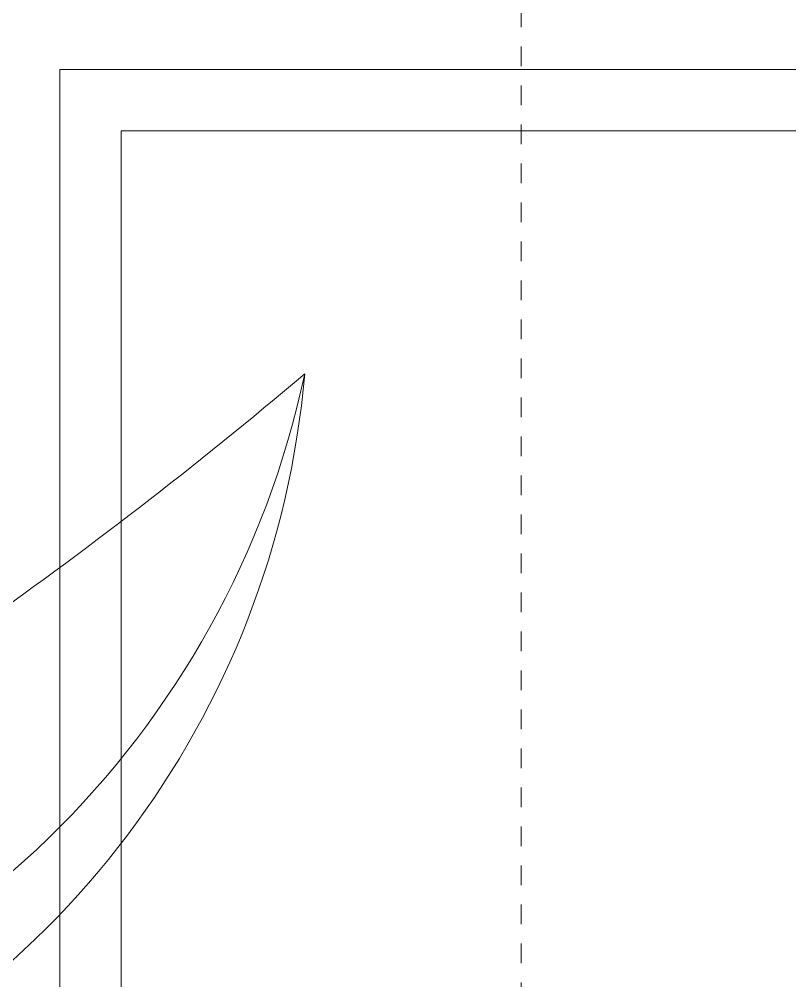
# Model space of a CAD drawing. Header units: millimetres. Extents: x 46079 to 131409, y 40831 to 60403.
# Drawn here: x 119986.8 to 120112.1, y 55137.9 to 55294.5 of the extents above; entities that cross this region are included whole.
import ezdxf

# ---------------------------------------------------------------- set-up
doc = ezdxf.new("R2010")
doc.units = ezdxf.units.MM
doc.linetypes.add('Alignement de la ligne', pattern=[6.35, 3.175, -3.175])
for name, color, linetype, lineweight in [('A-WALL', 113, 'Continuous', 18), ('G-IMPT', 8, 'Continuous', 18), ('G-IMPT-3', 9, 'Alignement de la ligne', 18), ('L-PLNT', 71, 'Continuous', 18), ('M-EQPM-2', 9, 'Alignement de la ligne', 18)]:
    doc.layers.add(name, color=color, linetype=linetype, lineweight=lineweight)

# ---------------------------------------------------------------- blocks, each defined once
blk = doc.blocks.new('TKTC_NAP THAM BE NUOC NGAM_260130 - TKTC_XREF_260130_NAP THAM BE NUOC NGAM_dwg-4013458-TKCS_BỂ NƯỚC NGẦM - MẶT BẰNG NẮP BỂ')
at = {"layer": 'G-IMPT-3', "flags": 128}
for points in [[(-149709.03, 153614.67), (-142334.03, 153614.67), (-142334.03, 149189.67), (-148499.03, 149189.67)], [(-149709.03, 153614.67), (-142334.03, 153614.67), (-142334.03, 149189.67)]]:
    blk.add_lwpolyline(points, dxfattribs=at)
blk = doc.blocks.new('TKTC_NAP THAM BE NUOC NGAM_260130 - NẮP THĂM BỂ NƯỚC NGẦM-2336355-TKCS_BỂ NƯỚC NGẦM - MẶT BẰNG NẮP BỂ')
blk.add_blockref('TKTC_NAP THAM BE NUOC NGAM_260130 - TKTC_XREF_260130_NAP THAM BE NUOC NGAM_dwg-4013458-TKCS_BỂ NƯỚC NGẦM - MẶT BẰNG NẮP BỂ', (150009.03, -139814.67))
blk = doc.blocks.new('CAY DUA VAN PHAT - CAY DUA VAN PHAT_dwg-2253781-TKCS_BỂ NƯỚC NGẦM - MẶT BẰNG NẮP BỂ')
at = {"layer": 'G-IMPT'}
for centre, radius, start, end in [((-437.85, 432.23), 297.42, 282.004, 349.47), ((-1547.49, 1133.44), 1535.16, 319.73906, 330.06235), ((-401.04, 430.96), 290.72, 274.943, 339.2141)]:
    blk.add_arc(centre, radius, start, end, dxfattribs=at)
blk = doc.blocks.new('CAY DUA VAN PHAT - CAY DUA VAN PHAT_dwg-V50-TKCS_BỂ NƯỚC NGẦM - MẶT BẰNG NẮP BỂ')
at = {"layer": 'G-IMPT'}
for centre, radius, start, end in [((-437.85, 432.23), 297.42, 282.004, 349.47), ((-1547.49, 1133.44), 1535.16, 319.73906, 330.06235), ((-401.04, 430.96), 290.72, 274.943, 339.2141)]:
    blk.add_arc(centre, radius, start, end, dxfattribs=at)
blk = doc.blocks.new('CAY DUA VAN PHAT - CAY DUA VAN PHAT-V51-TKCS_BỂ NƯỚC NGẦM - MẶT BẰNG NẮP BỂ')
at = {"extrusion": (0, 0, -1), "xscale": 0.5, "yscale": 0.5, "zscale": -0.5, "rotation": 180}
for name in ['CAY DUA VAN PHAT - CAY DUA VAN PHAT_dwg-2253781-TKCS_BỂ NƯỚC NGẦM - MẶT BẰNG NẮP BỂ', 'CAY DUA VAN PHAT - CAY DUA VAN PHAT_dwg-V50-TKCS_BỂ NƯỚC NGẦM - MẶT BẰNG NẮP BỂ']:
    blk.add_blockref(name, (151.82, 370.52), dxfattribs=at)

msp = doc.modelspace()

# ---------------------------------------------------------------- linework, layer by layer
at = {"layer": 'A-WALL'}
for p, q in [((121393.35, 55286.31), (119993.35, 55286.31)), ((119993.35, 55286.31), (119993.35, 50557.93)), ((121393.35, 55276.31), (120003.35, 55276.31)), ((120003.35, 55276.31), (120003.35, 50547.93))]:
    msp.add_line(p, q, dxfattribs=at)

# ---------------------------------------------------------------- block references
at = {"layer": 'L-PLNT', "rotation": 270.0000000000003}
msp.add_blockref('CAY DUA VAN PHAT - CAY DUA VAN PHAT-V51-TKCS_BỂ NƯỚC NGẦM - MẶT BẰNG NẮP BỂ', (119733.35, 54896.94), dxfattribs=at)
at = {"layer": 'M-EQPM-2'}
msp.add_blockref('TKTC_NAP THAM BE NUOC NGAM_260130 - NẮP THĂM BỂ NƯỚC NGẦM-2336355-TKCS_BỂ NƯỚC NGẦM - MẶT BẰNG NẮP BỂ', (112393.42, 44236.94), dxfattribs=at)

doc.saveas('drawing.dxf')
